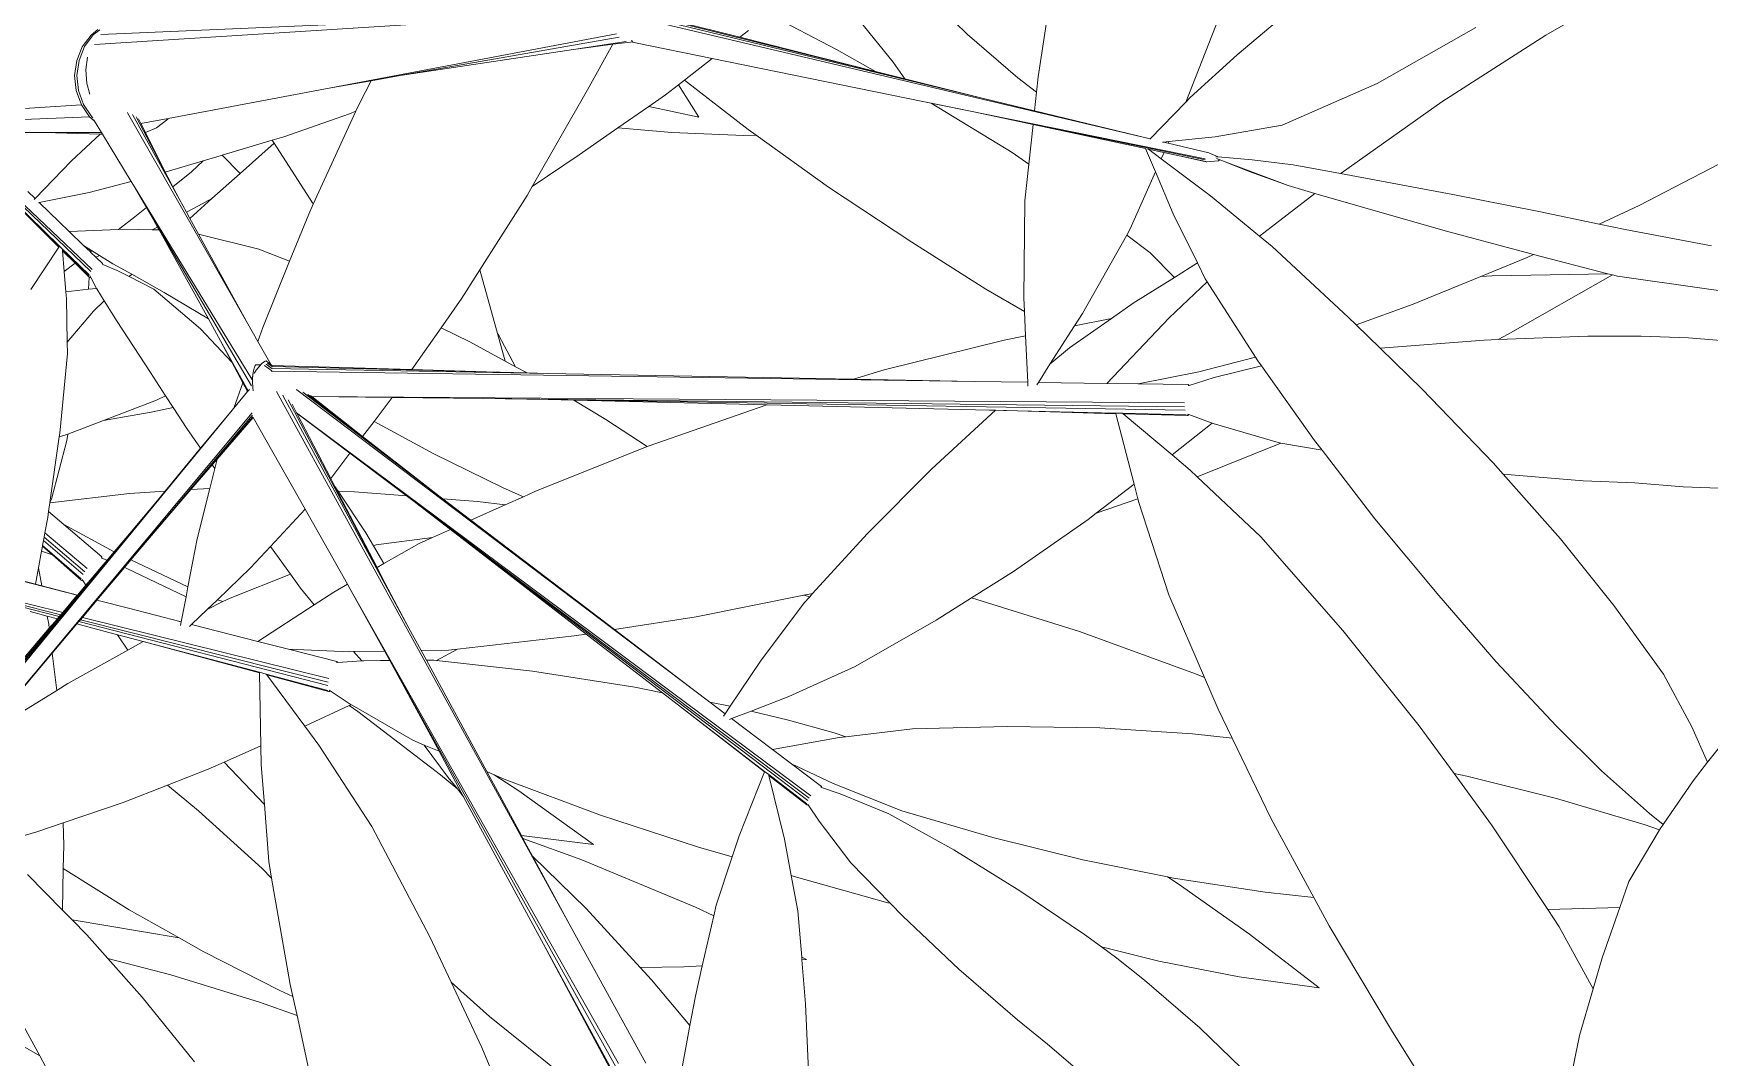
# Model space of a CAD drawing. Header units: millimetres. Extents: x 17 to 218440, y 21 to 53693.
# Drawn here: x 41922.5 to 42191.2, y 17691.6 to 17855.7 of the extents above; entities that cross this region are included whole.
import ezdxf

# ---------------------------------------------------------------- set-up
doc = ezdxf.new("R2010")
doc.units = ezdxf.units.MM
doc.header["$MEASUREMENT"] = 0
doc.layers.add('Edges', color=7, linetype='Continuous', lineweight=18)

# ---------------------------------------------------------------- blocks, each defined once
blk = doc.blocks.new('BAMBOOPLAN')
at = {"layer": 'Edges'}
for p, q in [((10.5627, 1.9252), (10.3776, 1.7113)), ((9.7243, 1.4385), (9.9029, 1.7382)), ((10.3776, 1.7113), (10.2023, 1.4892)), ((10.2201, 1.676), (10.0484, 1.4809)), ((10.902, 1.618), (10.7073, 1.4126)), ((9.6586, 1.5438), (9.648, 1.2972)), ((10.0484, 1.4809), (9.8743, 1.3195)), ((10.2023, 1.4892), (10.0375, 1.2597)), ((9.2755, 1.428), (9.3099, 1.242)), ((9.7243, 1.4385), (9.6544, 1.3108)), ((10.7073, 1.4126), (10.6343, 1.3422)), ((9.1239, 1.2812), (8.9814, 1.3484)), ((10.6947, 1.3497), (10.6343, 1.3422)), ((10.8936, 1.3791), (10.6947, 1.3497)), ((9.6544, 1.3108), (9.648, 1.2972)), ((9.8743, 1.3195), (9.738, 1.2445)), ((10.4945, 1.3247), (10.2951, 1.2973)), ((10.6343, 1.3422), (10.4945, 1.3247)), ((11.1065, 1.3196), (10.9101, 1.2811)), ((9.2665, 1.2243), (9.1239, 1.2812)), ((9.648, 1.2972), (9.5988, 1.1915)), ((10.2951, 1.2973), (10.0367, 1.2584)), ((10.9101, 1.2811), (10.713, 1.2431)), ((8.9847, 1.1652), (8.8345, 1.2591)), ((9.3099, 1.242), (9.3178, 1.2076)), ((9.738, 1.2445), (9.6411, 1.1997)), ((9.9276, 1.2419), (9.8349, 1.2218)), ((10.0367, 1.2584), (9.9276, 1.2419)), ((10.0375, 1.2597), (10.0367, 1.2584)), ((10.6906, 1.2413), (10.4416, 1.1506)), ((10.6906, 1.2413), (10.5149, 1.2272)), ((10.7016, 1.2422), (10.5201, 1.0357)), ((10.7016, 1.2422), (10.6906, 1.2413)), ((10.713, 1.2431), (10.7016, 1.2422)), ((9.5988, 1.1913), (8.4183, 1.0724)), ((9.3178, 1.2076), (9.2665, 1.2243)), ((9.3178, 1.2076), (9.3274, 1.1656)), ((9.5988, 1.1915), (9.3274, 1.1656)), ((9.5988, 1.1913), (9.5983, 1.1903)), ((9.5988, 1.1915), (9.5988, 1.1913)), ((9.6296, 1.1944), (9.6275, 1.1934)), ((9.6411, 1.1997), (9.6296, 1.1944)), ((9.6407, 1.1955), (9.6296, 1.1944)), ((9.7357, 1.2051), (9.6407, 1.1955)), ((9.6411, 1.1997), (9.6407, 1.1955)), ((9.7357, 1.2051), (9.7591, 1.2029)), ((9.737, 1.2046), (9.7368, 1.2046)), ((9.7383, 1.1838), (9.7628, 1.1946)), ((9.7556, 1.202), (9.7544, 1.2017)), ((9.7591, 1.2029), (9.757, 1.2024)), ((9.7637, 1.198), (9.7572, 1.1983)), ((9.9325, 1.1933), (9.7585, 1.1985)), ((9.8349, 1.2218), (9.7591, 1.2029)), ((9.7628, 1.1946), (9.7631, 1.195)), ((9.7631, 1.195), (9.7634, 1.1956)), ((9.7634, 1.1956), (9.7636, 1.1964)), ((9.7636, 1.1964), (9.7637, 1.1973)), ((9.7637, 1.1973), (9.7637, 1.198)), ((9.8376, 1.1947), (9.7637, 1.198)), ((9.9325, 1.1933), (9.8376, 1.1947)), ((9.9959, 1.1964), (9.9079, 1.0625)), ((9.9959, 1.1964), (9.9325, 1.1933)), ((10.1035, 1.2017), (9.9959, 1.1964)), ((10.306, 1.2129), (10.1035, 1.2017)), ((10.5094, 1.2267), (10.306, 1.2129)), ((10.5037, 1.2163), (10.4176, 1.1406)), ((10.5149, 1.2272), (10.5037, 1.2163)), ((10.5149, 1.2272), (10.5094, 1.2267)), ((11.129, 1.2179), (10.9133, 1.1625)), ((9.2042, 1.1539), (8.4191, 1.0791)), ((8.8523, 1.1506), (8.6795, 1.176)), ((9.0227, 1.1379), (8.9847, 1.1652)), ((9.078, 1.1026), (9.7325, 1.1893)), ((9.0975, 1.1443), (9.2042, 1.1539)), ((9.1966, 1.1179), (9.7334, 1.187)), ((9.3274, 1.1656), (9.2042, 1.1539)), ((9.5956, 1.1668), (9.3345, 1.1348)), ((9.5956, 1.1668), (9.5954, 1.167)), ((9.6346, 1.1236), (9.5956, 1.1668)), ((9.6029, 1.1677), (9.5991, 1.1672)), ((9.6233, 1.1702), (9.6029, 1.1677)), ((9.6374, 1.1566), (9.6029, 1.1677)), ((9.7358, 1.184), (9.6233, 1.1702)), ((9.6387, 1.172), (9.6233, 1.1702)), ((9.6387, 1.172), (9.6374, 1.1566)), ((9.7715, 1.1133), (9.6374, 1.1566)), ((9.7371, 1.1835), (9.6387, 1.172)), ((9.7371, 1.1835), (9.7383, 1.1838)), ((10.9133, 1.1625), (10.8094, 1.131)), ((8.421, 1.084), (9.0975, 1.1443)), ((8.6338, 1.1047), (8.9535, 1.132)), ((8.6474, 1.1256), (8.6338, 1.1047)), ((8.9535, 1.132), (8.8523, 1.1506)), ((8.9535, 1.132), (9.0227, 1.1379)), ((9.0227, 1.1379), (9.0975, 1.1443)), ((9.0975, 1.1051), (9.1966, 1.1179)), ((9.3345, 1.1348), (9.1966, 1.1179)), ((9.3345, 1.1348), (9.3548, 1.0457)), ((9.6346, 1.1236), (9.6226, 0.9812)), ((9.7042, 1.0465), (9.6346, 1.1236)), ((10.4176, 1.1406), (10.2915, 1.0297)), ((10.4416, 1.1506), (10.4176, 1.1406)), ((10.8094, 1.131), (10.6939, 1.0915)), ((8.4796, 1.0915), (8.6338, 1.1047)), ((8.5902, 1.038), (9.078, 1.1026)), ((9.078, 1.1026), (9.0975, 1.1051)), ((9.31, 1.0583), (9.0975, 1.1051)), ((9.9079, 1.0625), (9.7715, 1.1133)), ((10.6939, 1.0915), (10.5019, 1.0169)), ((8.293, 1.045), (7.2417, 0.6066)), ((8.4158, 1.0149), (8.5902, 1.038)), ((8.5902, 1.038), (8.546, 0.9703)), ((9.3548, 1.0457), (9.31, 1.0583)), ((9.3548, 1.0457), (9.3735, 0.9637)), ((9.7937, 0.958), (9.7042, 1.0465)), ((9.943, 1.0495), (9.9079, 1.0625)), ((10.1608, 0.953), (9.943, 1.0495)), ((7.7864, 0.6898), (8.3648, 1.0198)), ((7.9274, 0.7679), (8.3726, 1.0145)), ((8.3911, 1.0107), (8.2832, 0.9542)), ((8.4005, 1.0125), (8.3643, 0.9945)), ((8.4049, 1.0146), (8.4005, 1.0125)), ((8.4005, 1.0125), (8.4049, 1.0146)), ((8.4021, 1.0166), (8.4027, 1.0158)), ((8.4027, 1.0158), (8.4049, 1.0146)), ((8.4049, 1.0146), (8.4063, 1.0138)), ((8.4124, 1.0144), (8.4063, 1.0138)), ((8.4124, 1.0144), (8.4158, 1.0149)), ((10.2915, 1.0297), (10.1836, 0.9423)), ((10.4719, 1.0052), (10.254, 0.9101)), ((10.5019, 1.0169), (10.4719, 1.0052)), ((10.5201, 1.0357), (10.5019, 1.0169)), ((8.3643, 0.9945), (8.2832, 0.9542)), ((8.3643, 0.9945), (8.3438, 0.8771)), ((8.546, 0.9703), (8.5365, 0.9558)), ((8.7211, 0.9109), (8.546, 0.9703)), ((9.3735, 0.9637), (9.4438, 0.7527)), ((9.6197, 0.9655), (9.5826, 0.7624)), ((9.6226, 0.9812), (9.6197, 0.9655)), ((9.6825, 0.9448), (9.6197, 0.9655)), ((8.2832, 0.9542), (7.9274, 0.7679)), ((8.5161, 0.9245), (8.4887, 0.887)), ((8.5365, 0.9558), (8.5161, 0.9245)), ((8.6051, 0.9007), (8.5365, 0.9558)), ((9.7544, 0.9095), (9.6825, 0.9448)), ((9.7937, 0.958), (9.7544, 0.9095)), ((9.8292, 0.9242), (9.7731, 0.8178)), ((9.8223, 0.9296), (9.7937, 0.958)), ((9.8292, 0.9242), (9.8223, 0.9296)), ((9.9901, 0.7971), (9.8292, 0.9242)), ((10.1836, 0.9423), (10.1608, 0.953)), ((10.2531, 0.9097), (10.1836, 0.9423)), ((7.9594, 0.9136), (7.2483, 0.6333)), ((8.4887, 0.887), (8.4378, 0.8172)), ((8.6051, 0.9007), (8.4887, 0.887)), ((8.7158, 0.8952), (8.5578, 0.8475)), ((8.7424, 0.9046), (8.7158, 0.8952)), ((8.7424, 0.9046), (8.7211, 0.9109)), ((8.9381, 0.8463), (8.7424, 0.9046)), ((9.7544, 0.9095), (9.6846, 0.8229)), ((10.254, 0.9101), (10.2531, 0.9097)), ((10.3746, 0.8527), (10.2531, 0.9097)), ((11.2257, 0.9005), (11.0128, 0.836)), ((8.3438, 0.8771), (8.2961, 0.6264)), ((8.5578, 0.8475), (8.4378, 0.8172)), ((9.1597, 0.7892), (8.9381, 0.8463)), ((10.5832, 0.7457), (10.3746, 0.8527)), ((8.4378, 0.8172), (8.3743, 0.7302)), ((9.6846, 0.8229), (9.6488, 0.7735)), ((9.7731, 0.8178), (9.6874, 0.6295)), ((10.9049, 0.8083), (10.7917, 0.7744)), ((11.0128, 0.836), (10.9049, 0.8083)), ((7.8681, 0.735), (7.9274, 0.7679)), ((9.3549, 0.7431), (9.1597, 0.7892)), ((9.6488, 0.7735), (9.5747, 0.73)), ((9.6488, 0.7735), (9.5802, 0.6787)), ((9.9901, 0.7971), (9.8778, 0.7229)), ((10.009, 0.7829), (9.9156, 0.7223)), ((9.9977, 0.791), (9.9901, 0.7971)), ((10.009, 0.7829), (9.9977, 0.791)), ((10.1798, 0.6611), (10.009, 0.7829)), ((10.7917, 0.7744), (10.6135, 0.7288)), ((7.7864, 0.6898), (7.8681, 0.735)), ((7.8681, 0.735), (7.8599, 0.6785)), ((8.3743, 0.7302), (8.2961, 0.6264)), ((9.4553, 0.7237), (9.3549, 0.7431)), ((9.4438, 0.7527), (9.4553, 0.7237)), ((9.5747, 0.73), (9.55, 0.6285)), ((9.5826, 0.7624), (9.5747, 0.73)), ((10.6135, 0.7288), (10.5832, 0.7457)), ((9.4553, 0.7237), (9.4759, 0.6719)), ((9.8778, 0.7229), (9.7559, 0.6521)), ((9.9156, 0.7223), (9.8671, 0.6865)), ((10.7862, 0.6323), (10.6135, 0.7288)), ((7.4569, 0.5017), (7.7864, 0.6898)), ((7.8578, 0.6574), (7.835, 0.4246)), ((7.8578, 0.6574), (7.846, 0.6471)), ((7.8599, 0.6785), (7.8578, 0.6574)), ((9.4759, 0.6719), (9.4327, 0.6465)), ((9.4759, 0.6719), (9.5153, 0.5729)), ((9.5802, 0.6787), (9.55, 0.6285)), ((9.8646, 0.6878), (9.7559, 0.6521)), ((9.8646, 0.6878), (9.8671, 0.6865)), ((9.8671, 0.6865), (9.8654, 0.6851)), ((10.2037, 0.6454), (10.1798, 0.6611)), ((7.2274, 0.6246), (7.2173, 0.5927)), ((7.2323, 0.6266), (7.2222, 0.5947)), ((7.2382, 0.6414), (7.2274, 0.6246)), ((7.2427, 0.6428), (7.2323, 0.6266)), ((7.846, 0.6471), (7.7209, 0.5483)), ((7.9747, 0.0068), (9.87, 0.6454)), ((8.2961, 0.6264), (8.2917, 0.6032)), ((8.3495, 0.1308), (9.8733, 0.6371)), ((8.4901, 0.1768), (9.8767, 0.6299)), ((9.4327, 0.6465), (9.1955, 0.4922)), ((9.6874, 0.6295), (9.5384, 0.5805)), ((9.55, 0.6285), (9.5384, 0.5805)), ((9.7559, 0.6521), (9.6874, 0.6295)), ((9.8829, 0.6208), (9.7437, 0.5764)), ((9.8853, 0.6195), (9.7458, 0.5756)), ((9.9455, 0.622), (9.8822, 0.5233)), ((9.8853, 0.6195), (9.887, 0.6205)), ((9.888, 0.6229), (9.8855, 0.6229)), ((9.887, 0.6205), (9.888, 0.6229)), ((9.9455, 0.622), (9.888, 0.6229)), ((9.9479, 0.622), (9.9455, 0.622)), ((10.108, 0.6295), (9.9479, 0.622)), ((10.109, 0.6297), (9.9529, 0.4948)), ((10.109, 0.6297), (10.108, 0.6295)), ((10.2037, 0.6454), (10.109, 0.6297)), ((10.3689, 0.5366), (10.2037, 0.6454)), ((10.9514, 0.527), (10.7862, 0.6323)), ((7.2173, 0.5927), (7.2155, 0.5586)), ((7.2222, 0.5947), (7.2204, 0.5606)), ((8.2917, 0.6032), (8.2451, 0.4068)), ((9.5384, 0.5805), (9.5369, 0.5743)), ((9.7437, 0.5764), (9.7284, 0.5716)), ((9.7458, 0.5756), (9.7437, 0.5764)), ((7.2155, 0.5586), (7.2222, 0.5247)), ((7.2204, 0.5606), (7.2271, 0.5267)), ((7.2367, 0.5739), (7.2425, 0.5453)), ((7.2425, 0.5453), (7.2546, 0.5167)), ((7.7209, 0.5483), (7.6984, 0.5321)), ((9.5153, 0.5729), (9.3994, 0.5348)), ((9.7284, 0.5716), (9.4231, 0.4742)), ((9.7292, 0.5704), (9.4662, 0.4878)), ((9.5153, 0.5729), (9.5186, 0.5646)), ((9.7292, 0.5704), (9.7284, 0.5716)), ((9.8218, 0.4313), (9.7292, 0.5704)), ((9.8822, 0.5233), (9.7458, 0.5756)), ((7.2222, 0.5247), (7.2368, 0.4933)), ((7.2271, 0.5267), (7.2417, 0.4953)), ((7.2546, 0.5167), (7.2691, 0.4956)), ((7.4017, 0.4702), (7.4569, 0.5017)), ((7.4386, 0.4723), (7.4563, 0.4999)), ((7.4563, 0.4999), (7.4569, 0.5017)), ((7.6984, 0.5321), (7.6009, 0.4622)), ((7.7046, 0.5273), (7.6539, 0.4366)), ((7.7046, 0.5273), (7.6984, 0.5321)), ((7.832, 0.4268), (7.7046, 0.5273)), ((9.3994, 0.5348), (7.8694, 0.0314)), ((9.3994, 0.5348), (9.1354, 0.4491)), ((9.9328, 0.5039), (9.8822, 0.5233)), ((9.9529, 0.4948), (9.9328, 0.5039)), ((10.5646, 0.4179), (10.3689, 0.5366)), ((11.1101, 0.4161), (10.9514, 0.527)), ((6.2908, 0.0577), (7.2585, 0.4665)), ((7.2368, 0.4933), (7.2585, 0.4665)), ((7.2417, 0.4953), (7.2634, 0.4685)), ((7.2585, 0.4665), (7.2856, 0.4462)), ((7.2634, 0.4685), (7.2905, 0.4482)), ((7.3642, 0.4842), (7.364, 0.4844)), ((7.3647, 0.4838), (7.3643, 0.4841)), ((7.7827, 0.1165), (7.3647, 0.4838)), ((7.378, 0.4825), (7.377, 0.4834)), ((7.5405, 0.3355), (7.378, 0.4825)), ((7.3867, 0.4812), (7.3876, 0.4804)), ((7.3876, 0.4804), (7.5117, 0.3628)), ((7.3929, 0.4788), (7.4017, 0.4702)), ((7.4017, 0.4702), (7.4182, 0.4542)), ((7.4182, 0.4542), (7.4386, 0.4723)), ((7.6009, 0.4622), (7.5908, 0.4549)), ((7.6539, 0.4366), (7.6009, 0.4622)), ((9.4231, 0.4742), (8.9681, 0.3292)), ((9.1955, 0.4922), (9.1354, 0.4491)), ((9.4662, 0.4878), (9.3721, 0.3135)), ((9.4662, 0.4878), (9.4231, 0.4742)), ((10.1355, 0.4124), (9.9529, 0.4948)), ((6.4811, 0.132), (7.2856, 0.4462)), ((7.2856, 0.4462), (7.299, 0.4407)), ((7.2905, 0.4482), (7.2934, 0.447)), ((7.296, 0.4433), (7.2968, 0.4426)), ((7.2968, 0.4426), (7.299, 0.4407)), ((7.299, 0.4407), (7.3229, 0.421)), ((7.4182, 0.4542), (7.4907, 0.3834)), ((7.5643, 0.436), (7.4907, 0.3834)), ((7.5643, 0.436), (7.547, 0.4035)), ((7.5908, 0.4549), (7.5643, 0.436)), ((7.6539, 0.4366), (7.6115, 0.3608)), ((7.835, 0.4246), (7.832, 0.4268)), ((7.835, 0.4246), (7.8325, 0.3996)), ((9.1354, 0.4491), (8.4699, 0.2331)), ((9.8218, 0.4313), (9.7616, 0.3405)), ((9.8407, 0.4028), (9.8218, 0.4313)), ((7.3229, 0.421), (7.1994, 0.3786)), ((7.3216, 0.4167), (7.1994, 0.3786)), ((7.3216, 0.4167), (7.2789, 0.3372)), ((7.3263, 0.4182), (7.3216, 0.4167)), ((7.3229, 0.421), (7.3263, 0.4182)), ((7.3263, 0.4182), (7.4241, 0.3373)), ((7.547, 0.4035), (7.5176, 0.3572)), ((7.8325, 0.3996), (7.8264, 0.2833)), ((8.2451, 0.4068), (8.2273, 0.3321)), ((8.3308, 0.2824), (8.2451, 0.4068)), ((9.8407, 0.4028), (9.7616, 0.3405)), ((9.8458, 0.3952), (9.8407, 0.4028)), ((9.9795, 0.2174), (9.8458, 0.3952)), ((10.3832, 0.2704), (10.1355, 0.4124)), ((10.7382, 0.3175), (10.5646, 0.4179)), ((11.2106, 0.3225), (11.1101, 0.4161)), ((7.1994, 0.3786), (7.0312, 0.3208)), ((7.4907, 0.3834), (7.5117, 0.3628)), ((7.5117, 0.3628), (7.5176, 0.3572)), ((7.5176, 0.3572), (7.5405, 0.3355)), ((7.6115, 0.3608), (7.5783, 0.3013)), ((7.6115, 0.3608), (7.5875, 0.3348)), ((7.2789, 0.3372), (7.2285, 0.2285)), ((7.4241, 0.3373), (7.341, 0.2822)), ((7.4241, 0.3373), (7.4349, 0.3284)), ((7.4349, 0.3284), (7.4766, 0.2928)), ((7.4349, 0.3284), (7.833, -0.0007)), ((7.5662, 0.3123), (7.5405, 0.3355)), ((7.5875, 0.3348), (7.5662, 0.3123)), ((7.5783, 0.3013), (7.5662, 0.3123)), ((8.2273, 0.3321), (8.2045, 0.2523)), ((8.9681, 0.3292), (8.5455, 0.1945)), ((8.9655, 0.3273), (8.7433, 0.1523)), ((8.9681, 0.3292), (8.9655, 0.3273)), ((9.3721, 0.3135), (9.2808, 0.1244)), ((9.7487, 0.321), (9.6255, 0.1523)), ((9.7616, 0.3405), (9.7487, 0.321)), ((10.9175, 0.2232), (10.7382, 0.3175)), ((11.2715, 0.2581), (11.2106, 0.3225)), ((11.2999, 0.3402), (11.2715, 0.2581)), ((7.3171, 0.1439), (6.9794, 0.303)), ((6.9856, 0.3052), (7.4034, 0.1124)), ((6.99, 0.3067), (7.4051, 0.1175)), ((7.341, 0.2822), (7.2404, 0.223)), ((7.4766, 0.2928), (7.4583, 0.2639)), ((7.4766, 0.2928), (7.4883, 0.2827)), ((7.4883, 0.2827), (7.8368, -0.0152)), ((7.5151, 0.2586), (7.4883, 0.2827)), ((7.6087, 0.2739), (7.5783, 0.3013)), ((7.7509, 0.2862), (7.6087, 0.2739)), ((7.7827, 0.1165), (7.6087, 0.2739)), ((7.8264, 0.2833), (7.7509, 0.2862)), ((7.8264, 0.2833), (7.8179, 0.12)), ((8.3353, 0.2786), (8.3308, 0.2824)), ((8.3683, 0.228), (8.3308, 0.2824)), ((8.3947, 0.2236), (8.3353, 0.2786)), ((10.6201, 0.1212), (10.3832, 0.2704)), ((7.2285, 0.2285), (7.2074, 0.2383)), ((7.4583, 0.2639), (7.4324, 0.2242)), ((7.5057, 0.2486), (7.444, 0.2288)), ((7.5151, 0.2586), (7.5057, 0.2486)), ((7.5208, 0.2535), (7.5057, 0.2486)), ((7.5208, 0.2535), (7.5151, 0.2586)), ((7.6941, 0.0975), (7.5208, 0.2535)), ((8.4699, 0.2331), (7.8686, 0.038)), ((8.2045, 0.2523), (8.1723, 0.1398)), ((8.277, 0.2433), (8.2045, 0.2523)), ((8.3683, 0.228), (8.277, 0.2433)), ((8.4242, 0.2187), (8.4699, 0.2331)), ((11.2715, 0.2581), (11.2538, 0.2071)), ((7.3165, 0.1414), (7.1948, 0.2)), ((7.3166, 0.1419), (7.1948, 0.2)), ((7.2285, 0.2285), (7.2273, 0.2259)), ((7.2404, 0.223), (7.2392, 0.2222)), ((7.3268, 0.1829), (7.2404, 0.223)), ((7.4324, 0.2242), (7.3268, 0.1829)), ((7.444, 0.2288), (7.4324, 0.2242)), ((8.3353, 0.1905), (8.4242, 0.2187)), ((8.3947, 0.2236), (8.3683, 0.228)), ((8.4242, 0.2187), (8.3947, 0.2236)), ((8.5455, 0.1945), (8.4901, 0.1768)), ((8.6292, 0.1769), (8.5455, 0.1945)), ((10.1186, 0.0656), (9.9795, 0.2174)), ((11.0483, 0.16), (10.9175, 0.2232)), ((11.2538, 0.2071), (11.2217, 0.09)), ((7.3687, 0.1635), (7.3268, 0.1829)), ((7.3896, 0.1587), (7.3687, 0.1635)), ((7.3871, 0.155), (7.3687, 0.1635)), ((7.3888, 0.1575), (7.3871, 0.155)), ((7.3898, 0.1537), (7.3871, 0.155)), ((7.3896, 0.1587), (7.3888, 0.1575)), ((7.3898, 0.1537), (7.3888, 0.1575)), ((7.4105, 0.1538), (7.3896, 0.1587)), ((7.4036, 0.1473), (7.3898, 0.1537)), ((7.4105, 0.1538), (7.4036, 0.1473)), ((7.4456, 0.1457), (7.4105, 0.1538)), ((7.8674, 0.0424), (8.3353, 0.1905)), ((8.1723, 0.1398), (8.3353, 0.1905)), ((8.3495, 0.1308), (8.4901, 0.1768)), ((8.7396, 0.149), (8.6292, 0.1769)), ((11.1841, 0.1033), (11.0483, 0.16)), ((7.2871, 0.0282), (7.3165, 0.1414)), ((7.3165, 0.1414), (7.3166, 0.1419)), ((7.3166, 0.1419), (7.3171, 0.1439)), ((7.3207, 0.1422), (7.3171, 0.1439)), ((7.4023, 0.1037), (7.3207, 0.1422)), ((7.3266, 0.1371), (7.3255, 0.1397)), ((7.403, 0.1007), (7.3266, 0.1371)), ((7.327, 0.1363), (7.3266, 0.1371)), ((7.3634, 0.1187), (7.327, 0.1363)), ((7.3463, 0.0924), (7.327, 0.1363)), ((7.3634, 0.1187), (7.3463, 0.0924)), ((7.4043, 0.099), (7.3634, 0.1187)), ((7.4233, 0.1382), (7.4036, 0.1473)), ((7.4246, 0.1366), (7.4233, 0.1382)), ((7.4246, 0.1366), (7.4236, 0.1366)), ((7.4604, 0.1341), (7.4246, 0.1366)), ((7.4943, 0.137), (7.4456, 0.1457)), ((7.4907, 0.13), (7.4604, 0.1341)), ((7.4943, 0.137), (7.4907, 0.13)), ((7.5536, 0.1214), (7.4907, 0.13)), ((7.5782, 0.1219), (7.4943, 0.137)), ((7.6837, 0.0704), (7.5536, 0.1214)), ((7.6941, 0.0975), (7.5782, 0.1219)), ((7.8175, 0.0859), (7.7827, 0.1165)), ((7.8179, 0.12), (7.8175, 0.0859)), ((8.1723, 0.1398), (7.8656, 0.0443)), ((8.1509, 0.0649), (8.3495, 0.1308)), ((8.7396, 0.149), (8.5295, -0.0325)), ((8.7433, 0.1523), (8.7396, 0.149)), ((9.2808, 0.1244), (9.2073, -0.0455)), ((9.6255, 0.1523), (9.5549, 0.0642)), ((10.731, 0.0442), (10.6201, 0.1212)), ((7.3651, 0.0497), (7.3463, 0.0924)), ((7.4043, 0.099), (7.4046, 0.099)), ((7.4082, 0.0993), (7.4045, 0.1027)), ((7.4046, 0.099), (7.4045, 0.0991)), ((7.4118, 0.072), (7.4046, 0.099)), ((7.4046, 0.099), (7.4063, 0.0986)), ((7.4063, 0.0986), (7.4082, 0.0993)), ((7.4288, 0.0801), (7.4082, 0.0993)), ((7.4288, 0.0801), (7.4118, 0.072)), ((7.4295, 0.0795), (7.4288, 0.0801)), ((7.4548, 0.0589), (7.4295, 0.0795)), ((7.7365, 0.0594), (7.6941, 0.0975)), ((7.8643, 0.0448), (7.8175, 0.0859)), ((11.2217, 0.09), (11.1841, 0.1033)), ((11.2217, 0.09), (11.2178, 0.076)), ((7.4118, 0.072), (7.3651, 0.0497)), ((7.3713, 0.0355), (7.3651, 0.0497)), ((7.4548, 0.0589), (7.4394, 0.0284)), ((7.4981, 0.0235), (7.4548, 0.0589)), ((7.777, 0.0217), (7.6837, 0.0704)), ((7.8339, -0.0284), (7.7365, 0.0594)), ((7.777, 0.0217), (7.7365, 0.0594)), ((7.8431, 0.0408), (7.8413, 0.0369)), ((7.8457, 0.0453), (7.8431, 0.0408)), ((7.848, 0.0483), (7.8457, 0.0453)), ((7.8499, 0.0496), (7.848, 0.0483)), ((7.8513, 0.0493), (7.8499, 0.0496)), ((7.8697, 0.0321), (7.85, 0.0385)), ((7.8582, 0.047), (7.8513, 0.0493)), ((7.8683, 0.0378), (7.8526, 0.043)), ((7.8549, 0.046), (7.8681, 0.0415)), ((7.8568, 0.0473), (7.8656, 0.0443)), ((7.8582, 0.047), (7.8643, 0.0448)), ((7.8643, 0.0448), (7.8656, 0.0443)), ((7.8656, 0.0443), (7.866, 0.0442)), ((7.866, 0.0442), (7.8674, 0.0437)), ((7.8672, 0.0423), (7.8674, 0.0424)), ((7.8681, 0.0415), (7.8683, 0.0414)), ((7.9754, 0.0066), (8.1509, 0.0649)), ((8.1508, 0.0645), (8.1293, -0.0004)), ((8.1509, 0.0649), (8.1508, 0.0645)), ((9.5549, 0.0642), (9.4949, -0.0106)), ((9.814, 0.0717), (9.5549, 0.0642)), ((10.0962, 0.067), (9.814, 0.0717)), ((10.1186, 0.0656), (10.0962, 0.067)), ((10.1723, 0.0069), (10.1186, 0.0656)), ((10.7605, 0.0482), (10.731, 0.0442)), ((10.8502, -0.0387), (10.731, 0.0442)), ((10.9716, 0.067), (10.7605, 0.0482)), ((11.1831, 0.0761), (10.9716, 0.067)), ((11.2178, 0.076), (11.1831, 0.0761)), ((11.2173, 0.0739), (11.1903, -0.0591)), ((11.2178, 0.076), (11.2173, 0.0739)), ((7.4056, -0.0582), (7.3713, 0.0355)), ((7.4394, 0.0284), (7.4056, -0.0582)), ((7.6087, -0.062), (7.4981, 0.0235)), ((7.8164, -0.0149), (7.777, 0.0217)), ((7.8295, 0.0303), (7.8294, 0.0253)), ((7.8294, 0.0253), (7.8301, 0.0185)), ((7.8305, 0.0333), (7.8295, 0.0303)), ((7.8301, 0.0185), (7.8317, 0.0105)), ((7.8323, 0.034), (7.8305, 0.0333)), ((7.8317, 0.0105), (7.8326, 0.0073)), ((7.8413, 0.0369), (7.8323, 0.034)), ((7.8326, 0.0073), (7.8323, 0.0048)), ((7.8323, 0.0048), (7.8324, 0.0011)), ((7.8324, 0.0011), (7.833, -0.0007)), ((7.8326, 0.0073), (7.8341, 0.0017)), ((7.8341, 0.0157), (7.8336, 0.0135)), ((7.8358, 0.0223), (7.8341, 0.0157)), ((7.8341, 0.0017), (7.835, -0.0013)), ((7.838, 0.0289), (7.8358, 0.0223)), ((7.8399, 0.0337), (7.838, 0.0289)), ((7.8387, 0.0333), (7.8399, 0.0337)), ((7.8397, 0.0363), (7.8412, 0.0367)), ((7.8405, 0.0353), (7.8399, 0.0337)), ((7.8412, 0.0367), (7.8405, 0.0353)), ((7.8413, 0.0369), (7.8412, 0.0367)), ((7.8686, 0.038), (7.8682, 0.0379)), ((7.8687, 0.0376), (7.8683, 0.0378)), ((7.8694, 0.0314), (7.869, 0.0312)), ((7.8699, 0.0321), (7.8697, 0.0321)), ((7.9381, 0.0098), (7.9369, 0.0102)), ((9.0212, -0.343), (7.9381, 0.0098)), ((7.9555, 0.009), (7.953, 0.0098)), ((7.9567, 0.0086), (7.9555, 0.009)), ((8.3252, -0.1131), (7.9567, 0.0086)), ((7.9652, 0.0087), (7.9667, 0.0081)), ((7.9667, 0.0081), (8.2249, -0.0792)), ((7.972, 0.0077), (7.9747, 0.0068)), ((7.9747, 0.0068), (7.9754, 0.0066)), ((7.9754, 0.0066), (8.1156, -0.0416)), ((10.2238, -0.0449), (10.1723, 0.0069)), ((7.8331, -0.0306), (7.3374, -1.3646)), ((7.8164, -0.0149), (7.8157, -0.0767)), ((7.8331, -0.0306), (7.8157, -0.0767)), ((7.8331, -0.0305), (7.8164, -0.0149)), ((7.833, -0.0007), (7.8331, -0.001)), ((7.8336, -0.0011), (7.8331, -0.001)), ((7.8339, -0.0284), (7.8331, -0.0305)), ((7.8331, -0.0305), (7.8331, -0.0306)), ((7.8336, -0.0011), (7.8355, -0.0027)), ((7.8342, -0.0013), (7.8336, -0.0011)), ((7.835, -0.0256), (7.8339, -0.0284)), ((7.835, -0.0013), (7.8355, -0.0027)), ((7.835, -0.0256), (7.8353, -0.0247)), ((7.8355, -0.0027), (7.8369, -0.0072)), ((7.8369, -0.0072), (7.8402, -0.0156)), ((7.8402, -0.0156), (7.8419, -0.0193)), ((7.8419, -0.0193), (7.8436, -0.023)), ((7.8436, -0.023), (7.8446, -0.0247)), ((7.8956, -0.0088), (7.8955, -0.0087)), ((8.934, -0.9493), (7.8956, -0.0088)), ((7.9123, -0.0123), (7.9119, -0.012)), ((8.3591, -0.4221), (7.9123, -0.0123)), ((7.9268, -0.0177), (7.9273, -0.0181)), ((7.9273, -0.0181), (8.2745, -0.3429)), ((7.9389, -0.0247), (7.9548, -0.0397)), ((8.1293, -0.0004), (8.1156, -0.0416)), ((8.2823, -0.026), (8.1293, -0.0004)), ((8.4584, -0.0479), (8.2823, -0.026)), ((8.5295, -0.0325), (8.5087, -0.052)), ((9.4949, -0.0106), (9.3542, -0.172)), ((7.4145, -0.0824), (7.4056, -0.0582)), ((7.4816, -1.0652), (7.8585, -0.0731)), ((7.6583, -0.1008), (7.6087, -0.062)), ((7.8157, -0.0767), (7.7737, -0.1884)), ((7.8585, -0.0731), (7.8586, -0.073)), ((7.9548, -0.0397), (9.3548, -0.4848)), ((7.9548, -0.0397), (7.9555, -0.0405)), ((7.9555, -0.0405), (8.1005, -0.0872)), ((7.9555, -0.0405), (8.0777, -0.1563)), ((8.1156, -0.0416), (8.2249, -0.0792)), ((8.5087, -0.052), (8.4584, -0.0479)), ((8.5087, -0.052), (8.4756, -0.0831)), ((9.1897, -0.0558), (8.9726, -0.1834)), ((9.1958, -0.0721), (9.1447, -0.2309)), ((9.2073, -0.0455), (9.1897, -0.0558)), ((9.2034, -0.0545), (9.1897, -0.0558)), ((9.2034, -0.0545), (9.1958, -0.0721)), ((9.2073, -0.0455), (9.2034, -0.0545)), ((10.1346, -0.0653), (9.9301, -0.1219)), ((10.2238, -0.0449), (10.1346, -0.0653)), ((10.3686, -0.1905), (10.2238, -0.0449)), ((11.0352, -0.1803), (10.8502, -0.0387)), ((11.1903, -0.0591), (11.19, -0.1219)), ((7.4571, -0.261), (7.4145, -0.0824)), ((7.6583, -0.1008), (7.6422, -0.1172)), ((7.6833, -0.1204), (7.6583, -0.1008)), ((7.7173, -0.4523), (7.861, -0.0788)), ((7.8633, -0.0808), (7.7523, -0.3634)), ((7.8645, -0.082), (7.8177, -0.1993)), ((7.861, -0.0788), (7.8611, -0.0785)), ((7.8611, -0.0785), (7.8612, -0.0784)), ((7.8642, -0.0818), (7.8645, -0.082)), ((7.8645, -0.082), (8.0454, -0.242)), ((8.1005, -0.0872), (8.0777, -0.1563)), ((8.1005, -0.0872), (8.207, -0.1216)), ((8.2249, -0.0792), (8.3252, -0.1131)), ((8.3357, -0.1166), (8.3252, -0.1131)), ((8.4128, -0.0965), (8.3357, -0.1166)), ((8.4756, -0.0831), (8.4128, -0.0965)), ((8.4756, -0.0831), (8.4128, -0.1421)), ((7.6422, -0.1172), (7.5424, -0.2007)), ((7.6397, -0.1473), (7.5424, -0.2007)), ((7.6833, -0.1204), (7.6397, -0.1473)), ((7.7287, -0.1559), (7.6833, -0.1204)), ((8.2556, -0.1375), (8.1393, -0.1679)), ((8.207, -0.1216), (9.3531, -0.4913)), ((8.207, -0.1216), (8.2556, -0.1375)), ((8.2556, -0.1375), (8.3125, -0.1562)), ((8.4128, -0.1421), (8.3357, -0.1166)), ((8.8055, -0.2717), (8.4128, -0.1421)), ((9.9301, -0.1219), (9.7287, -0.1876)), ((11.19, -0.1219), (11.0352, -0.1803)), ((11.19, -0.1219), (11.1894, -0.2446)), ((7.7737, -0.1884), (7.7287, -0.1559)), ((7.7737, -0.1884), (7.7287, -0.308)), ((8.0777, -0.1563), (8.0929, -0.1707)), ((8.1036, -0.1788), (8.0929, -0.1707)), ((8.0929, -0.1707), (8.2447, -0.3146)), ((8.1393, -0.1679), (8.1036, -0.1788)), ((8.1945, -0.2479), (8.1036, -0.1788)), ((8.3125, -0.1562), (9.352, -0.4971)), ((8.3753, -0.1773), (8.3125, -0.1562)), ((8.3753, -0.1773), (8.3424, -0.2082)), ((8.7475, -0.3024), (8.3753, -0.1773)), ((8.9726, -0.1834), (8.8055, -0.2717)), ((9.3542, -0.172), (9.2329, -0.2866)), ((9.7287, -0.1876), (9.525, -0.2635)), ((10.5198, -0.3294), (10.3686, -0.1905)), ((11.0729, -0.2091), (11.0352, -0.1803)), ((7.5424, -0.2007), (7.4757, -0.2566)), ((7.8112, -0.2156), (7.7834, -0.2852)), ((7.8177, -0.1993), (7.8112, -0.2156)), ((7.8196, -0.2217), (7.8112, -0.2156)), ((7.8177, -0.1993), (7.8196, -0.2217)), ((7.8196, -0.2217), (7.8237, -0.2686)), ((8.3424, -0.2082), (8.2257, -0.2661)), ((8.3424, -0.2082), (8.3182, -0.2309)), ((11.193, -0.3185), (11.0729, -0.2091)), ((7.4588, -0.2696), (7.4571, -0.261)), ((7.4717, -0.26), (7.4588, -0.2696)), ((7.4757, -0.2566), (7.4717, -0.26)), ((7.4777, -0.2714), (7.4757, -0.2566)), ((7.8237, -0.2686), (7.7834, -0.2852)), ((7.8237, -0.2686), (7.8338, -0.387)), ((8.0454, -0.242), (7.998, -0.349)), ((8.0454, -0.242), (8.1935, -0.373)), ((8.2204, -0.2702), (8.1945, -0.2479)), ((8.2257, -0.2661), (8.2204, -0.2702)), ((8.3182, -0.2309), (8.2566, -0.3011)), ((9.1447, -0.2309), (9.1134, -0.3513)), ((9.525, -0.2635), (9.3866, -0.3309)), ((11.1894, -0.2446), (11.193, -0.3185)), ((7.4876, -0.4187), (7.4588, -0.2696)), ((7.4886, -0.4101), (7.4777, -0.2714)), ((7.7834, -0.2852), (7.7523, -0.3634)), ((8.2566, -0.3011), (8.2204, -0.2702)), ((8.2566, -0.3011), (8.2447, -0.3146)), ((8.7475, -0.3024), (8.7228, -0.3154)), ((8.9565, -0.3726), (8.7475, -0.3024)), ((9.0212, -0.343), (8.8055, -0.2717)), ((9.2329, -0.2866), (9.1623, -0.346)), ((7.7149, -0.3447), (7.3315, -1.3628)), ((7.6536, -0.3391), (7.4877, -0.4193)), ((7.7287, -0.308), (7.6536, -0.3391)), ((7.7149, -0.3447), (7.6788, -0.439)), ((7.7287, -0.308), (7.7149, -0.3447)), ((8.2447, -0.3146), (8.2745, -0.3429)), ((8.2745, -0.3429), (8.3591, -0.4221)), ((8.7228, -0.3154), (8.4801, -0.4311)), ((9.0663, -0.3577), (9.0212, -0.343)), ((9.25, -0.3377), (9.1623, -0.346)), ((9.3727, -0.3376), (9.2374, -0.4134)), ((9.3584, -0.3313), (9.25, -0.3377)), ((9.3866, -0.3309), (9.3584, -0.3313)), ((9.3866, -0.3309), (9.3727, -0.3376)), ((10.5198, -0.3294), (10.4104, -0.3544)), ((10.5738, -0.3789), (10.5198, -0.3294)), ((11.193, -0.3185), (11.1984, -0.4295)), ((7.7523, -0.3634), (7.7173, -0.4523)), ((7.998, -0.349), (7.9711, -0.4099)), ((8.0622, -0.3939), (7.998, -0.349)), ((8.1935, -0.373), (8.1693, -0.4006)), ((8.1935, -0.373), (8.2016, -0.3802)), ((8.2016, -0.3802), (9.138, -1.2084)), ((8.2016, -0.3802), (8.307, -0.4747)), ((8.8925, -0.3813), (8.6584, -0.4229)), ((8.9565, -0.3726), (8.8925, -0.3813)), ((9.0086, -0.3901), (8.9565, -0.3726)), ((9.1134, -0.3513), (9.0663, -0.3577)), ((9.1082, -0.3713), (9.0663, -0.3577)), ((9.1082, -0.3713), (9.1065, -0.3779)), ((9.1134, -0.3513), (9.1082, -0.3713)), ((9.1255, -0.377), (9.1218, -0.3801)), ((9.1623, -0.346), (9.1255, -0.377)), ((9.2374, -0.4134), (9.1255, -0.377)), ((10.4104, -0.3544), (10.2015, -0.3922)), ((10.7874, -0.558), (10.5738, -0.3789)), ((7.4876, -0.4187), (7.4886, -0.4101)), ((7.4877, -0.4193), (7.4876, -0.4187)), ((7.4915, -0.4386), (7.4877, -0.4193)), ((7.8338, -0.387), (7.8499, -0.4982)), ((7.9711, -0.4099), (7.923, -0.5038)), ((8.0622, -0.3939), (7.9492, -0.4908)), ((8.0942, -0.4164), (8.0622, -0.3939)), ((8.1366, -0.4425), (8.0942, -0.4164)), ((8.1693, -0.4006), (8.1366, -0.4425)), ((8.4022, -0.4616), (8.3591, -0.4221)), ((9.2364, -0.4677), (9.0086, -0.3901)), ((9.2365, -0.4667), (9.0086, -0.3901)), ((9.2888, -0.4302), (9.2374, -0.4134)), ((9.9913, -0.4206), (9.7802, -0.4394)), ((10.1878, -0.3941), (9.9913, -0.4206)), ((10.2015, -0.3922), (10.1878, -0.3941)), ((10.2159, -0.4009), (10.1878, -0.3941)), ((10.4081, -0.4566), (10.2159, -0.4009)), ((7.6788, -0.439), (7.3262, -1.3617)), ((7.5346, -0.4555), (7.4915, -0.4386)), ((7.4942, -0.4528), (7.4915, -0.4386)), ((7.4996, -0.4879), (7.4942, -0.4528)), ((7.6639, -0.4773), (7.5346, -0.4555)), ((7.641, -0.4974), (7.5346, -0.4555)), ((7.6639, -0.4773), (7.6788, -0.439)), ((7.7057, -0.4824), (7.7173, -0.4523)), ((8.1366, -0.4425), (8.042, -0.5636)), ((8.4612, -0.4401), (8.4022, -0.4616)), ((8.6584, -0.4229), (8.4429, -0.4717)), ((8.4801, -0.4311), (8.4429, -0.4717)), ((8.4801, -0.4311), (8.4612, -0.4401)), ((9.394, -0.4414), (9.2888, -0.4302)), ((9.3704, -0.4567), (9.2888, -0.4302)), ((9.3713, -0.4587), (9.3697, -0.4587)), ((9.3704, -0.4567), (9.3713, -0.4587)), ((9.4165, -0.4585), (9.3713, -0.4587)), ((9.5631, -0.4497), (9.394, -0.4414)), ((9.5366, -0.4654), (9.4165, -0.4585)), ((9.7802, -0.4394), (9.5631, -0.4497)), ((10.599, -0.5211), (10.4081, -0.4566)), ((11.1984, -0.4295), (11.2276, -0.6462)), ((7.4996, -0.4879), (7.6181, -0.5336)), ((7.501, -0.4975), (7.4996, -0.4879)), ((7.501, -0.4975), (7.6153, -0.5421)), ((7.5023, -0.5058), (7.501, -0.4975)), ((7.641, -0.4974), (7.6421, -0.5002)), ((7.6547, -0.5008), (7.6639, -0.4773)), ((7.6977, -0.5032), (7.7057, -0.4824)), ((7.8499, -0.4982), (7.7057, -0.4824)), ((7.8499, -0.4982), (7.8532, -0.5213)), ((7.9492, -0.4908), (7.9363, -0.5039)), ((8.3238, -0.49), (8.2568, -0.5143)), ((8.307, -0.4747), (9.1353, -1.2176)), ((8.3238, -0.49), (8.307, -0.4747)), ((8.3305, -0.4962), (8.3238, -0.49)), ((8.3419, -0.5067), (8.3305, -0.4962)), ((8.4209, -0.4787), (8.4022, -0.4616)), ((8.4367, -0.4731), (8.4209, -0.4787)), ((8.6347, -0.6748), (8.4209, -0.4787)), ((8.4429, -0.4717), (8.4367, -0.4731)), ((9.2293, -0.6254), (9.2364, -0.4677)), ((9.2364, -0.4677), (9.2365, -0.4667)), ((9.2479, -0.4705), (9.2365, -0.4667)), ((9.2488, -0.4719), (9.2479, -0.4705)), ((9.3517, -0.5054), (9.2479, -0.4705)), ((9.3526, -0.5073), (9.2488, -0.4719)), ((9.33, -0.5983), (9.2488, -0.4719)), ((9.7045, -0.495), (9.5366, -0.4654)), ((9.8785, -0.5342), (9.7045, -0.495)), ((7.5023, -0.5058), (7.6133, -0.5498)), ((7.504, -0.517), (7.5023, -0.5058)), ((7.6123, -0.5607), (7.504, -0.517)), ((7.5043, -0.5187), (7.504, -0.517)), ((7.5323, -0.5301), (7.5043, -0.5187)), ((7.5059, -0.5297), (7.5043, -0.5187)), ((7.5323, -0.5301), (7.5059, -0.5297)), ((7.5118, -0.5683), (7.5059, -0.5297)), ((7.6133, -0.5633), (7.5323, -0.5301)), ((7.6355, -0.55), (7.647, -0.5204)), ((7.6421, -0.5002), (7.6399, -0.5)), ((7.6547, -0.5008), (7.6421, -0.5002)), ((7.647, -0.5204), (7.6547, -0.5008)), ((7.6626, -0.5946), (7.6977, -0.5032)), ((7.7023, -0.5035), (7.6977, -0.5032)), ((7.8532, -0.5213), (7.7023, -0.5035)), ((7.8532, -0.5213), (7.8614, -0.5785)), ((7.9082, -0.5326), (7.8857, -0.5765)), ((7.923, -0.5038), (7.9082, -0.5326)), ((7.9363, -0.5039), (7.9082, -0.5326)), ((7.9363, -0.5039), (7.923, -0.5038)), ((8.249, -0.5172), (8.1139, -0.5576)), ((8.2816, -0.5283), (8.2301, -0.5502)), ((8.2568, -0.5143), (8.249, -0.5172)), ((8.2816, -0.5283), (8.2568, -0.5143)), ((8.2855, -0.5266), (8.2816, -0.5283)), ((8.3215, -0.5139), (8.2855, -0.5266)), ((8.3419, -0.5067), (8.3215, -0.5139)), ((8.5163, -0.6664), (8.3419, -0.5067)), ((9.3526, -0.5073), (9.3541, -0.5074)), ((9.3541, -0.5074), (9.3558, -0.5064)), ((9.3558, -0.5064), (9.3542, -0.5053)), ((9.3916, -0.5335), (9.3558, -0.5064)), ((9.4917, -0.6), (9.3916, -0.5335)), ((10.051, -0.5805), (9.8785, -0.5342)), ((10.599, -0.5211), (10.4172, -0.5567)), ((7.5324, -0.6048), (7.5118, -0.5683)), ((7.5176, -0.606), (7.5118, -0.5683)), ((7.6133, -0.5633), (7.6152, -0.5636)), ((7.6152, -0.5636), (7.6176, -0.5624)), ((7.6176, -0.5624), (7.6156, -0.5608)), ((7.6166, -0.5982), (7.6273, -0.5708)), ((7.6273, -0.5708), (7.6176, -0.5624)), ((7.6273, -0.5708), (7.6355, -0.55)), ((8.042, -0.5636), (7.8857, -0.5765)), ((8.1139, -0.5576), (8.042, -0.5636)), ((8.2279, -0.5482), (8.1139, -0.5576)), ((8.2279, -0.5482), (8.2301, -0.5502)), ((8.2301, -0.5502), (8.228, -0.551)), ((10.4172, -0.5567), (10.2321, -0.5829)), ((10.974, -0.7097), (10.7874, -0.558)), ((7.6164, -0.5987), (6.8469, -0.6623)), ((7.5176, -0.606), (7.2568, -0.6265)), ((7.5324, -0.6048), (7.5176, -0.606)), ((7.6166, -0.5982), (7.5324, -0.6048)), ((7.5976, -0.6469), (7.6164, -0.5987)), ((7.6164, -0.5987), (7.6166, -0.5982)), ((7.6395, -0.6546), (8.2261, -0.6074)), ((7.6415, -0.6495), (8.2245, -0.5996)), ((7.6441, -0.6428), (8.2233, -0.5908)), ((7.6441, -0.6428), (7.6625, -0.5949)), ((7.7399, -0.5885), (7.6625, -0.5949)), ((7.6625, -0.5949), (7.6626, -0.5946)), ((7.7399, -0.5885), (7.6626, -0.5946)), ((7.8614, -0.5785), (7.7399, -0.5885)), ((7.8614, -0.5785), (7.8627, -0.5874)), ((7.8857, -0.5765), (7.8828, -0.5822)), ((9.3718, -0.6722), (9.33, -0.5983)), ((9.607, -0.6583), (9.4917, -0.6)), ((10.097, -0.5949), (10.051, -0.5805)), ((10.2321, -0.5829), (10.097, -0.5949)), ((10.1384, -0.6078), (10.097, -0.5949)), ((10.2152, -0.6348), (10.1384, -0.6078)), ((6.2313, -0.7696), (7.5976, -0.6469)), ((7.5951, -0.6534), (7.5976, -0.6469)), ((7.6395, -0.6546), (7.6415, -0.6495)), ((7.6415, -0.6495), (7.6441, -0.6428)), ((8.0684, -0.6295), (7.7487, -0.653)), ((7.7938, -0.6498), (7.7487, -0.653)), ((7.7938, -0.6498), (7.7671, -0.6797)), ((8.0689, -0.6308), (7.7938, -0.6498)), ((8.0844, -0.6284), (8.0684, -0.6295)), ((8.0689, -0.6308), (8.0684, -0.6295)), ((8.1265, -0.7877), (8.0689, -0.6308)), ((8.2301, -0.6177), (8.0844, -0.6284)), ((8.0862, -0.6296), (8.0844, -0.6284)), ((8.2321, -0.6195), (8.0862, -0.6296)), ((8.2066, -0.7124), (8.0862, -0.6296)), ((8.2878, -0.6344), (8.2066, -0.7124)), ((8.2321, -0.6195), (8.234, -0.6189)), ((8.2355, -0.6169), (8.2331, -0.6163)), ((8.234, -0.6189), (8.2355, -0.6169)), ((8.2912, -0.6311), (8.2355, -0.6169)), ((8.2912, -0.6311), (8.2878, -0.6344)), ((8.3111, -0.6411), (8.2878, -0.6344)), ((8.2935, -0.6317), (8.2912, -0.6311)), ((8.451, -0.6617), (8.2935, -0.6317)), ((8.537, -0.7165), (8.3111, -0.6411)), ((9.2299, -0.6759), (9.2293, -0.6254)), ((10.3702, -0.697), (10.2152, -0.6348)), ((6.6247, -0.7364), (7.5951, -0.6534)), ((6.7722, -0.7245), (7.5931, -0.6584)), ((7.5669, -0.6663), (7.5263, -0.6693)), ((7.5907, -0.6645), (7.5669, -0.6663)), ((7.576, -0.6826), (7.5669, -0.6663)), ((7.5803, -0.6913), (7.576, -0.6826)), ((7.5803, -0.6913), (7.5907, -0.6645)), ((7.5907, -0.6645), (7.5931, -0.6584)), ((7.5931, -0.6584), (7.5951, -0.6534)), ((7.6055, -0.743), (7.637, -0.6612)), ((7.7331, -0.6541), (7.637, -0.6612)), ((7.637, -0.6612), (7.6395, -0.6546)), ((7.7671, -0.6797), (7.6617, -0.7973)), ((7.7487, -0.653), (7.7331, -0.6541)), ((7.7671, -0.6797), (7.7331, -0.6541)), ((8.4796, -0.6638), (8.451, -0.6617)), ((8.556, -0.7165), (8.4796, -0.6638)), ((8.5163, -0.6664), (8.4796, -0.6638)), ((8.6036, -0.7464), (8.5163, -0.6664)), ((8.6531, -0.6762), (8.6347, -0.6748)), ((8.7576, -0.7875), (8.6347, -0.6748)), ((8.7187, -0.6924), (8.6531, -0.6762)), ((8.6778, -0.6779), (8.6531, -0.6762)), ((8.9135, -0.6839), (8.6778, -0.6779)), ((9.1496, -0.6804), (8.9135, -0.6839)), ((9.2299, -0.6759), (9.1496, -0.6804)), ((9.2313, -0.7922), (9.2299, -0.6759)), ((9.379, -0.672), (9.3718, -0.6722)), ((9.4121, -0.7435), (9.3718, -0.6722)), ((9.6011, -0.659), (9.379, -0.672)), ((9.607, -0.6583), (9.6011, -0.659)), ((9.6439, -0.677), (9.607, -0.6583)), ((9.8051, -0.7496), (9.6439, -0.677)), ((7.5403, -0.7937), (7.5803, -0.6913)), ((8.2513, -0.7431), (8.2066, -0.7124)), ((8.5851, -0.7348), (8.537, -0.7165)), ((8.5851, -0.7348), (8.556, -0.7165)), ((8.9207, -0.7524), (8.7187, -0.6924)), ((10.5207, -0.767), (10.3702, -0.697)), ((7.5479, -0.8928), (7.6055, -0.743)), ((7.6431, -0.82), (7.6055, -0.743)), ((8.4271, -0.8793), (8.2513, -0.7431)), ((8.6036, -0.7464), (8.5851, -0.7348)), ((8.887, -1.0059), (8.6036, -0.7464)), ((8.9207, -0.7524), (8.7576, -0.7875)), ((9.4555, -0.8413), (9.4121, -0.7435)), ((9.9695, -0.8156), (9.8051, -0.7496)), ((7.6617, -0.7973), (7.6431, -0.82)), ((8.1265, -0.7877), (8.0594, -0.8502)), ((8.1414, -0.8284), (8.1265, -0.7877)), ((8.7629, -0.7924), (8.7576, -0.7875)), ((8.907, -0.7948), (8.7629, -0.7924)), ((8.797, -0.8236), (8.7629, -0.7924)), ((9.1881, -0.8123), (8.907, -0.7948)), ((9.234, -0.8173), (9.2313, -0.7922)), ((7.6431, -0.82), (7.5497, -0.9343)), ((8.1778, -0.9122), (8.1414, -0.8284)), ((8.9525, -0.8971), (8.797, -0.8236)), ((8.934, -0.9493), (8.797, -0.8236)), ((9.234, -0.8173), (9.1881, -0.8123)), ((9.2467, -0.9339), (9.234, -0.8173)), ((9.4676, -0.8426), (9.4555, -0.8413)), ((9.4578, -0.8466), (9.4555, -0.8413)), ((9.4676, -0.8426), (9.4578, -0.8466)), ((10.053, -0.8454), (9.9695, -0.8156)), ((8.0297, -0.8779), (7.9536, -0.9426)), ((8.0594, -0.8502), (8.0297, -0.8779)), ((8.1778, -0.9122), (8.0594, -0.8502)), ((8.6349, -1.0751), (8.4271, -0.8793)), ((9.4989, -0.9392), (9.4578, -0.8466)), ((10.1305, -0.8764), (10.053, -0.8454)), ((8.23, -1.0325), (8.1778, -0.9122)), ((9.1136, -0.984), (8.9525, -0.8971)), ((7.9536, -0.9426), (7.8705, -1.0133)), ((8.04, -0.9752), (7.9536, -0.9426)), ((9.1971, -1.1876), (8.934, -0.9493)), ((9.2078, -0.95), (9.1136, -0.984)), ((9.2467, -0.9339), (9.2078, -0.95)), ((9.2545, -1.0051), (9.2467, -0.9339)), ((9.576, -1.1345), (9.4989, -0.9392)), ((8.2206, -1.0525), (8.04, -0.9752)), ((9.1473, -1.0022), (9.1136, -0.984)), ((7.8705, -1.0133), (7.7558, -1.1022)), ((8.2485, -1.0659), (8.23, -1.0325)), ((9.1407, -1.2412), (8.887, -1.0059)), ((9.1367, -1.2345), (8.887, -1.0059)), ((9.2646, -1.0724), (9.1473, -1.0022)), ((9.2646, -1.0724), (9.2545, -1.0051)), ((8.2485, -1.0659), (8.2206, -1.0525)), ((8.3683, -1.2822), (8.2485, -1.0659)), ((9.2856, -1.2115), (9.2646, -1.0724)), ((7.7558, -1.1022), (7.7055, -1.1412)), ((7.7736, -1.1499), (7.7558, -1.1022)), ((8.7148, -1.157), (8.6349, -1.0751)), ((7.7055, -1.1412), (7.6183, -1.2032)), ((7.7902, -1.2007), (7.7736, -1.1499)), ((8.8242, -1.2031), (8.7148, -1.157)), ((8.8304, -1.2754), (8.7148, -1.157)), ((7.964, -1.2409), (7.7902, -1.2007)), ((7.8199, -1.2916), (7.7902, -1.2007)), ((9.035, -1.2788), (8.8242, -1.2031)), ((7.8199, -1.2916), (7.7175, -1.2403)), ((8.0928, -1.2647), (7.8476, -1.3054)), ((8.0928, -1.2647), (7.964, -1.2409)), ((8.1566, -1.2764), (8.0928, -1.2647)), ((7.8476, -1.3054), (7.8199, -1.2916)), ((8.3501, -1.3033), (8.1566, -1.2764)), ((8.383, -1.3064), (8.3501, -1.3033)), ((8.383, -1.3064), (8.3683, -1.2822)), ((8.9202, -1.3762), (8.8304, -1.2754)), ((7.891, -1.3272), (7.8476, -1.3054)), ((7.9543, -1.3628), (7.891, -1.3272)), ((8.3148, -1.3436), (8.1028, -1.3509)), ((8.4063, -1.3446), (8.3148, -1.3436)), ((8.4063, -1.3446), (8.383, -1.3064)), ((8.1028, -1.3509), (7.9543, -1.3628)), ((8.057, -1.4205), (7.9543, -1.3628)), ((8.5131, -1.5199), (8.4063, -1.3446)), ((8.2188, -1.5215), (8.057, -1.4205)), ((7.8792, -1.624), (7.7593, -1.5149)), ((7.8792, -1.624), (7.6694, -1.5841)), ((7.8998, -1.6427), (7.8792, -1.624))]:
    blk.add_line(p, q, dxfattribs=at)

msp = doc.modelspace()

# ---------------------------------------------------------------- block references
at = {"xscale": 69.97983938875464, "yscale": 69.97983938875464, "zscale": 69.97983938875464, "rotation": 340.9588725647666}
msp.add_blockref('BAMBOOPLAN', (41439.4, 17979.17), dxfattribs=at)

doc.saveas('drawing.dxf')
